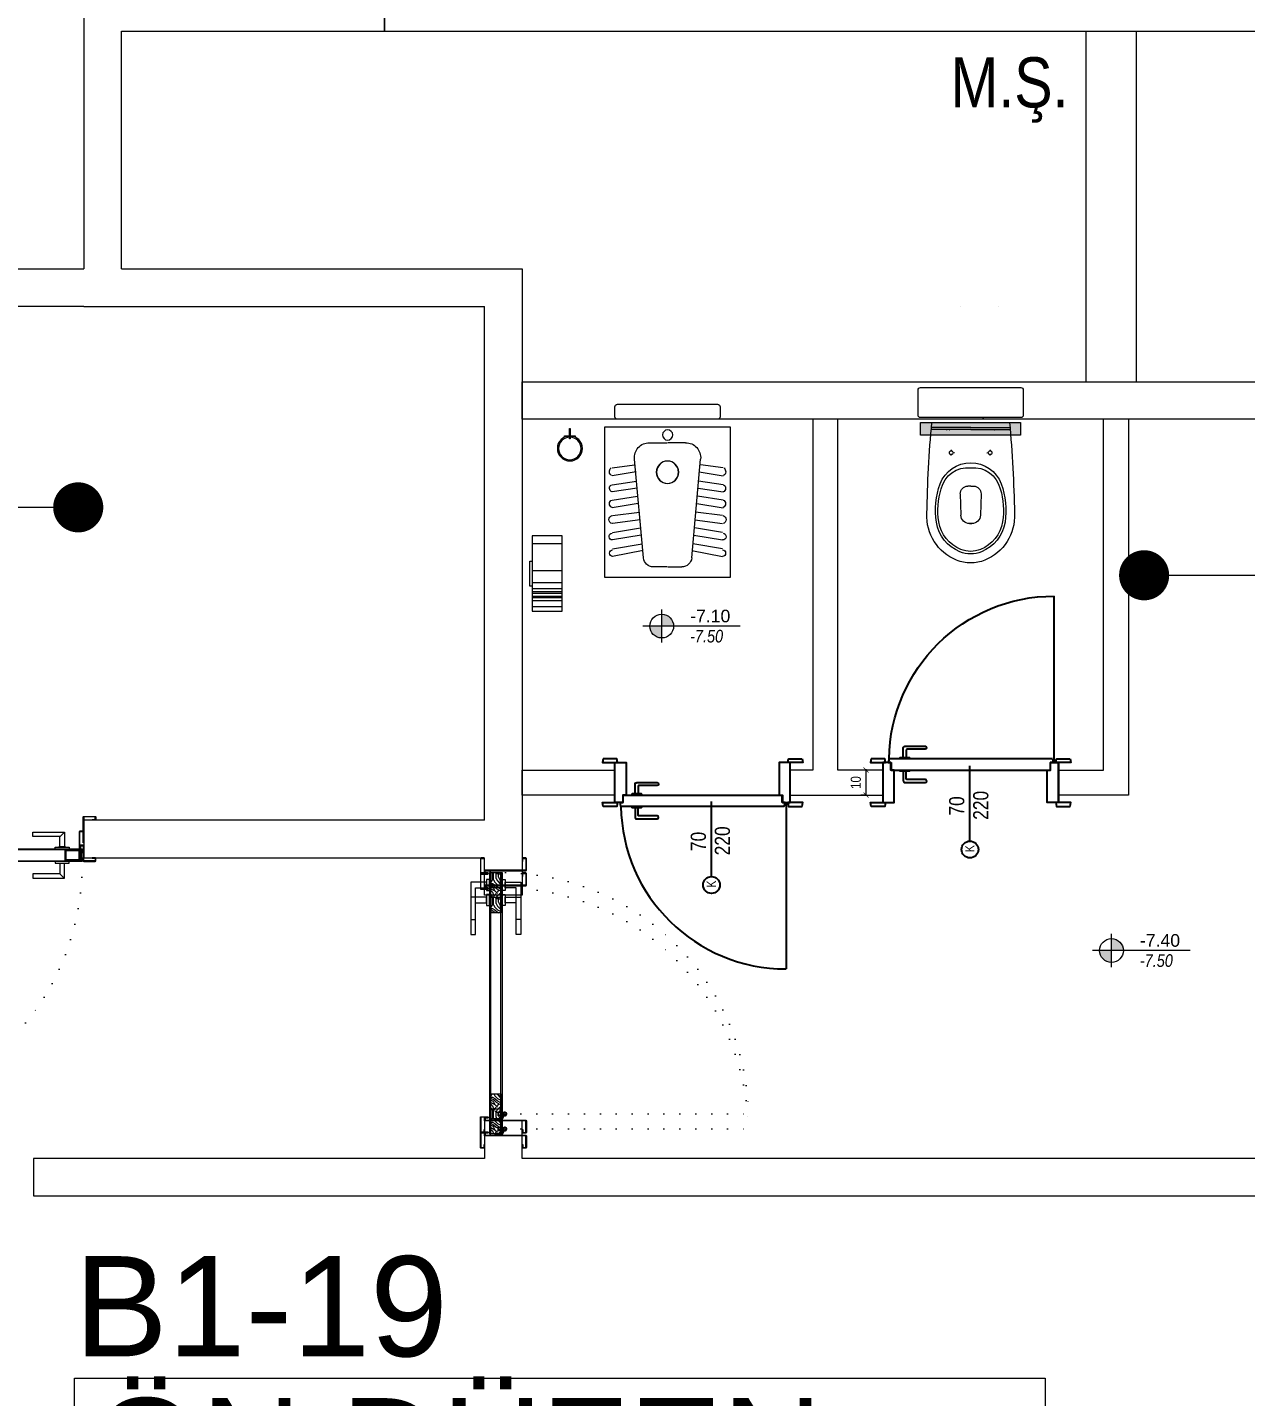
# Model space of a CAD drawing. Header units: metres. Extents: x -19121 to 152404, y -12107 to 29421.
# Drawn here: x 67417 to 67904, y 1585 to 2131 of the extents above; entities that cross this region are included whole.
import ezdxf
from ezdxf.enums import TextEntityAlignment as Align

# ---------------------------------------------------------------- set-up
doc = ezdxf.new("R2010")
doc.units = ezdxf.units.M
doc.header["$LTSCALE"] = 50
doc.header["$MEASUREMENT"] = 0
doc.linetypes.add('DOT2', pattern=[0.125, 0, -0.125])
doc.linetypes.add('HIDDEN', pattern=[0.375, 0.25, -0.125])
doc.layers.get('0').update_dxf_attribs({"color": 9, "lineweight": 5})
for name, color, linetype, lineweight in [('00', 9, 'Continuous', 5), ('01', 9, 'Continuous', 5), ('05', 9, 'Continuous', 5), ('05V', 9, 'Continuous', 5), ('06B', 9, 'Continuous', 5), ('06C @ 1', 9, 'Continuous', 5), ('06D', 9, 'Continuous', 5), ('09', 9, 'Continuous', 5), ('10', 9, 'Continuous', 5), ('12', 9, 'Continuous', 5), ('20', 9, 'DOT2', 5), ('21', 9, 'Continuous', 5), ('21_mahal200', 9, 'Continuous', 5), ('TEFRİŞ', 9, 'Continuous', 5)]:
    doc.layers.add(name, color=color, linetype=linetype, lineweight=lineweight)
doc.layers.add('Kapı', color=204, linetype='Continuous')
doc.layers.add('KARA SIVA', color=4, linetype='Continuous')
doc.styles.add('Arial', font='arial.ttf', dxfattribs={"height": 2.5})
doc.styles.add('MuuM_TEXT-ITALIC', font='ARIALNI.TTF')
doc.styles.add('MuuM_TEXT-STANDART', font='ARIALN.TTF')
doc.dimstyles.new('MuuM_DIM20', dxfattribs={"dimscale": 2, "dimtxt": 2, "dimasz": 1, "dimexe": 1, "dimexo": 1, "dimgap": 1, "dimtad": 1, "dimdec": 1, "dimrnd": 0.5, "dimdsep": 46, "dimtxsty": 'MuuM_TEXT-STANDART', "dimblk": 'ARCHTICK', "dimcen": 0, "dimdle": 0.15, "dimclrd": 256, "dimclre": 256, "dimclrt": 256, "dimadec": 0, "dimazin": 0, "dimtfac": 5, "dimtdec": 1, "dimtix": 1, "dimtmove": 2, "dimatfit": 3, "dimldrblk": 'DOT', "dimfxl": 3, "dimfxlon": 1, "dimtolj": 1, "dimlwd": -1, "dimlwe": -1, "dimarcsym": 0})
doc.dimstyles.new('MuuM_DIM200', dxfattribs={"dimscale": 20, "dimtxt": 2, "dimasz": 1, "dimexe": 1, "dimexo": 1, "dimgap": 1, "dimtad": 1, "dimdec": 1, "dimrnd": 0.5, "dimdsep": 46, "dimtxsty": 'MuuM_TEXT-STANDART', "dimblk": 'ARCHTICK', "dimcen": 0, "dimdle": 0.15, "dimclrd": 256, "dimclre": 256, "dimclrt": 256, "dimadec": 0, "dimazin": 0, "dimtfac": 5, "dimtdec": 1, "dimtix": 1, "dimtmove": 2, "dimatfit": 3, "dimldrblk": 'DOT', "dimfxl": 3, "dimfxlon": 1, "dimtolj": 1, "dimlwd": -1, "dimlwe": -1, "dimarcsym": 0})

# ---------------------------------------------------------------- blocks, each defined once
blk = doc.blocks.new('1.bod.mimari.elk')
at = {"layer": '01'}
blk.add_lwpolyline([(12040, -6150), (11560, -6150), (11560, -6190), (11990, -6190), (11990, -6460), (11560, -6460), (11560, -6500), (11600, -6500), (11600, -6500), (11990, -6500), (11990, -6610), (12040, -6610), (12040, -6150)], close=True, dxfattribs=at)
blk = doc.blocks.new('p-kapı kolu')
for points in [[(2.2, 0), (2.2, -1.25), (-2.2, -1.25), (-2.2, 0), (2.2, 0)], [(1.225, -1.25), (1.225, -7.5), (-13.775, -7.5), (-13.775, -5.625), (-1.025, -5.625), (-1.025, -5.625), (-1.025, -1.25), (1.225, -1.25)]]:
    blk.add_lwpolyline(points)
blk = doc.blocks.new('K-AH-01')
at = {"layer": '09'}
h = blk.add_hatch(dxfattribs=at)
h.set_pattern_fill('LOGEND', color=256, scale=10, style=0)
h.set_pattern_definition([(7e-15, (-3944.073, -2726.897), (10, 10), [3, -7]), (7e-15, (-3944.073, -2726.397), (10, 10), [3, -7]), (7e-15, (-3943.573, -2725.397), (10, 10), [2, -8]), (7e-15, (-3943.073, -2724.397), (10, 10), [1.5, -8.5]), (7e-15, (-3943.073, -2723.397), (10, 10), [1, -9]), (7e-15, (-3945.573, -2722.397), (10, 10), [0.5, -2.5, 0.5, -6.5]), (7e-15, (-3944.073, -2721.897), (10, 10), [0.5, -4, 1.5, -4]), (7e-15, (-3942.073, -2721.397), (10, 10), [0.5, -0.5, 0.5, -8.5]), (7e-15, (-3942.573, -2720.897), (10, 10), [0.5, -9.5]), (7e-15, (-3943.073, -2719.897), (10, 10), [1.5, -8.5]), (7e-15, (-3943.073, -2718.897), (10, 10), [2, -8]), (7e-15, (-3943.573, -2717.897), (10, 10), [2.5, -3, 0.5, -4]), (90, (-3947.573, -2723.897), (-10, 10), [0.5, -1, 2.5, -6]), (90, (-3947.073, -2722.897), (-10, 10), [0.5, -0.5, 1.5, -7.5]), (90, (-3946.573, -2718.897), (-10, 10), [1, -9]), (90, (-3946.073, -2722.897), (-10, 10), [2, -3, 0.5, -4.5]), (90, (-3945.573, -2717.397), (-10, 10), [0.5, -9.5]), (90, (-3945.073, -2722.397), (-10, 10), [1.5, -8.5]), (90, (-3944.073, -2721.897), (-10, 10), [1, -9]), (90, (-3943.073, -2721.897), (-10, 10), [0.5, -1.5, 1.5, -6.5]), (90, (-3942.573, -2721.397), (-10, 10), [0.5, -9.5]), (90, (-3942.073, -2723.397), (-10, 10), [1.4, -8.6]), (90, (-3941.573, -2725.397), (-10, 10), [1, -9]), (90, (-3940.573, -2721.397), (-10, 10), [0.5, -9.5]), (90, (-3939.573, -2721.897), (-10, 10), [1.5, -8.5]), (90, (-3938.573, -2721.897), (-10, 10), [1.5, -8.5]), (45, (-3940.073, -2725.8966), (1e-15, 10), [0.7071, -0.7071, 0.7071, -12.020836]), (45, (-3942.073, -2723.3966), (1e-15, 10), [1.4142, -12.727936]), (45, (-3946.073, -2718.3966), (1e-15, 10), [1.4142, -12.727936]), (45, (-3944.073, -2720.8966), (1e-15, 10), [1.4142, -12.727936]), (45, (-3943.573, -2722.8966), (1e-15, 10), [1.4142, -12.727936]), (45, (-3940.573, -2724.8966), (1e-15, 10), [1.4142, -12.727936]), (45, (-3941.573, -2724.3966), (1e-15, 10), [2.12132, -12.020816]), (45, (-3944.573, -2719.8966), (1e-15, 10), [0.7071, -13.435036]), (45, (-3945.073, -2718.8966), (1e-15, 10), [0.7071, -13.435036]), (45, (-3941.073, -2718.8966), (1e-15, 10), [0.7071, -13.435036]), (45, (-3945.073, -2723.8966), (1e-15, 10), [0.7071, -13.435036]), (45, (-3939.573, -2720.3966), (1e-15, 10), [0.7071, -13.435036]), (45, (-3943.073, -2721.3966), (1e-15, 10), [0.7071, -13.435036]), (45, (-3942.073, -2720.3966), (1e-15, 10), [0.7071, -13.435036]), (135, (-3942.573, -2722.3966), (-10, 1e-15), [0.7071, -0.7071, 2.12132, -10.606616]), (135, (-3941.073, -2722.3966), (-10, 1e-15), [0.7071, -13.435036]), (135, (-3941.073, -2725.8966), (-10, 1e-15), [0.7071, -13.435036]), (135, (-3943.073, -2723.3966), (-10, 1e-15), [0.7071, -13.435036]), (135, (-3941.573, -2721.3966), (-10, 1e-15), [0.7071, -13.435036]), (135, (-3944.073, -2723.8966), (-10, 1e-15), [0.7071, -13.435036]), (135, (-3940.073, -2723.8966), (-10, 1e-15), [0.7071, -13.435036]), (135, (-3947.073, -2726.8966), (-10, 1e-15), [0.7071, -13.435036]), (135, (-3946.573, -2726.3966), (-10, 1e-15), [1.4142, -12.727936]), (135, (-3946.073, -2725.8966), (-10, 1e-15), [1.4142, -12.727936]), (135, (-3945.073, -2725.8966), (-10, 1e-15), [1.4142, -12.727936]), (135, (-3944.573, -2724.8966), (-10, 1e-15), [1.4142, -12.727936]), (135, (-3940.573, -2720.8966), (-10, 1e-15), [1.4142, -12.727936]), (135, (-3938.573, -2725.8966), (-10, 1e-15), [1.4142, -12.727936]), (135, (-3938.073, -2717.8966), (-10, 1e-15), [1.4142, -12.727936]), (135, (-3938.073, -2718.8966), (-10, 1e-15), [1.4142, -12.727936]), (135, (-3939.073, -2719.3966), (-10, 1e-15), [1.4142, -12.727936]), (135, (-3946.073, -2719.3966), (-10, 1e-15), [2.12132, -12.020816]), (135, (-3939.573, -2720.3966), (-10, 1e-15), [2.12132, -12.020816]), (26.56505, (-3945.0727, -2717.3966), (10, 4e-09), [1.118, -21.24268]), (26.56505, (-3945.0727, -2722.3966), (10, 4e-09), [1.118, -21.24268]), (26.56505, (-3944.0727, -2719.3966), (10, 4e-09), [1.118, -21.24268]), (26.56505, (-3941.0727, -2726.3966), (10, 4e-09), [1.118, -21.24268]), (26.56505, (-3941.5727, -2725.3966), (10, 4e-09), [1.118, -21.24268]), (26.56505, (-3944.5727, -2723.3966), (10, 4e-09), [1.118, -21.24268]), (26.56505, (-3944.5727, -2718.3966), (10, 4e-09), [1.118, -21.24268]), (26.56505, (-3941.5727, -2721.3966), (10, 4e-09), [2.236, -20.12468]), (63.43495, (-3941.5727, -2719.8966), (5e-10, 10), [1.118, -21.24268]), (63.43495, (-3940.0727, -2722.8966), (5e-10, 10), [1.118, -21.24268]), (63.43495, (-3945.0727, -2720.8966), (5e-10, 10), [1.118, -21.24268]), (63.43495, (-3947.0727, -2720.3966), (5e-10, 10), [1.118, -21.24268]), (63.43495, (-3941.0727, -2722.3966), (5e-10, 10), [1.118, -21.24268]), (63.43495, (-3942.0727, -2722.3966), (5e-10, 10), [1.118, -21.24268]), (63.43495, (-3946.0727, -2720.8966), (5e-10, 10), [2.236, -20.12468]), (63.43495, (-3938.5727, -2724.3966), (5e-10, 10), [2.236, -20.12468]), (63.43495, (-3939.5727, -2723.8966), (5e-10, 10), [2.236, -20.12468]), (116.56505, (-3947.5727, -2725.3966), (-4e-09, 10), [1.118, -21.24268]), (116.56505, (-3947.5727, -2719.8966), (-4e-09, 10), [1.118, -21.24268]), (116.56505, (-3945.5727, -2726.8966), (-4e-09, 10), [1.118, -21.24268]), (116.56505, (-3946.5727, -2717.8966), (-4e-09, 10), [1.118, -21.24268]), (116.56505, (-3945.5727, -2723.8966), (-4e-09, 10), [1.118, -21.24268]), (116.56505, (-3943.5727, -2722.8966), (-4e-09, 10), [1.118, -21.24268]), (116.56505, (-3942.5727, -2720.8966), (-4e-09, 10), [1.118, -21.24268]), (116.56505, (-3947.0727, -2724.8966), (3.2e-06, 10.0000016), [1.118, -21.24268]), (116.56505, (-3944.5727, -2723.3966), (-4e-09, 10), [1.118, -21.24268]), (116.56505, (-3941.5727, -2724.3966), (-4e-09, 10), [1.118, -21.24268]), (116.56505, (-3940.5727, -2723.3966), (-4e-09, 10), [1.118, -21.24268]), (116.56505, (-3938.5727, -2720.3966), (-4e-09, 10), [1.118, -21.24268]), (116.56505, (-3946.0727, -2717.3966), (-4e-09, 10), [1.118, -21.24268]), (116.56505, (-3947.5727, -2717.8966), (-4e-09, 10), [2.236, -20.12468]), (116.56505, (-3946.0727, -2724.8966), (-4e-09, 10), [2.236, -20.12468]), (153.43495, (-3947.5727, -2726.3966), (-10, 5e-10), [1.118, -21.24268]), (153.43495, (-3939.0727, -2726.8966), (-10, 5e-10), [1.118, -21.24268]), (153.43495, (-3939.5727, -2721.8966), (-10, 5e-10), [1.118, -21.24268]), (153.43495, (-3943.5727, -2725.3966), (-10, 5e-10), [1.118, -21.24268]), (153.43495, (-3944.0727, -2726.3966), (-10, 5e-10), [1.118, -21.24268]), (153.43495, (-3943.0727, -2724.3966), (-10, 5e-10), [1.118, -21.24268]), (153.43495, (-3940.0727, -2718.3966), (-10, 5e-10), [1.118, -21.24268]), (153.43495, (-3939.0727, -2717.8966), (-10, 5e-10), [2.236, -20.12468])])
h.paths.add_polyline_path([(10.77, 6.46), (10.77, 2.46), (0.77, 2.46), (0.77, 6.46)])
h = blk.add_hatch(dxfattribs=at)
h.set_pattern_fill('LOGEND', color=256, scale=10, style=0)
h.set_pattern_definition([(7e-15, (-3938.781, -2726.897), (10, 10), [3, -7]), (7e-15, (-3938.781, -2726.397), (10, 10), [3, -7]), (7e-15, (-3938.281, -2725.397), (10, 10), [2, -8]), (7e-15, (-3937.781, -2724.397), (10, 10), [1.5, -8.5]), (7e-15, (-3937.781, -2723.397), (10, 10), [1, -9]), (7e-15, (-3940.281, -2722.397), (10, 10), [0.5, -2.5, 0.5, -6.5]), (7e-15, (-3938.781, -2721.897), (10, 10), [0.5, -4, 1.5, -4]), (7e-15, (-3936.781, -2721.397), (10, 10), [0.5, -0.5, 0.5, -8.5]), (7e-15, (-3937.281, -2720.897), (10, 10), [0.5, -9.5]), (7e-15, (-3937.781, -2719.897), (10, 10), [1.5, -8.5]), (7e-15, (-3937.781, -2718.897), (10, 10), [2, -8]), (7e-15, (-3938.281, -2717.897), (10, 10), [2.5, -3, 0.5, -4]), (90, (-3942.281, -2723.897), (-10, 10), [0.5, -1, 2.5, -6]), (90, (-3941.781, -2722.897), (-10, 10), [0.5, -0.5, 1.5, -7.5]), (90, (-3941.281, -2718.897), (-10, 10), [1, -9]), (90, (-3940.781, -2722.897), (-10, 10), [2, -3, 0.5, -4.5]), (90, (-3940.281, -2717.397), (-10, 10), [0.5, -9.5]), (90, (-3939.781, -2722.397), (-10, 10), [1.5, -8.5]), (90, (-3938.781, -2721.897), (-10, 10), [1, -9]), (90, (-3937.781, -2721.897), (-10, 10), [0.5, -1.5, 1.5, -6.5]), (90, (-3937.281, -2721.397), (-10, 10), [0.5, -9.5]), (90, (-3936.781, -2723.397), (-10, 10), [1.4, -8.6]), (90, (-3936.281, -2725.397), (-10, 10), [1, -9]), (90, (-3935.281, -2721.397), (-10, 10), [0.5, -9.5]), (90, (-3934.281, -2721.897), (-10, 10), [1.5, -8.5]), (90, (-3933.281, -2721.897), (-10, 10), [1.5, -8.5]), (45, (-3934.781, -2725.8966), (1e-15, 10), [0.7071, -0.7071, 0.7071, -12.020836]), (45, (-3936.781, -2723.3966), (1e-15, 10), [1.4142, -12.727936]), (45, (-3940.781, -2718.3966), (1e-15, 10), [1.4142, -12.727936]), (45, (-3938.781, -2720.8966), (1e-15, 10), [1.4142, -12.727936]), (45, (-3938.281, -2722.8966), (1e-15, 10), [1.4142, -12.727936]), (45, (-3935.281, -2724.8966), (1e-15, 10), [1.4142, -12.727936]), (45, (-3936.281, -2724.3966), (1e-15, 10), [2.12132, -12.020816]), (45, (-3939.281, -2719.8966), (1e-15, 10), [0.7071, -13.435036]), (45, (-3939.781, -2718.8966), (1e-15, 10), [0.7071, -13.435036]), (45, (-3935.781, -2718.8966), (1e-15, 10), [0.7071, -13.435036]), (45, (-3939.781, -2723.8966), (1e-15, 10), [0.7071, -13.435036]), (45, (-3934.281, -2720.3966), (1e-15, 10), [0.7071, -13.435036]), (45, (-3937.781, -2721.3966), (1e-15, 10), [0.7071, -13.435036]), (45, (-3936.781, -2720.3966), (1e-15, 10), [0.7071, -13.435036]), (135, (-3937.281, -2722.3966), (-10, 1e-15), [0.7071, -0.7071, 2.12132, -10.606616]), (135, (-3935.781, -2722.3966), (-10, 1e-15), [0.7071, -13.435036]), (135, (-3935.781, -2725.8966), (-10, 1e-15), [0.7071, -13.435036]), (135, (-3937.781, -2723.3966), (-10, 1e-15), [0.7071, -13.435036]), (135, (-3936.281, -2721.3966), (-10, 1e-15), [0.7071, -13.435036]), (135, (-3938.781, -2723.8966), (-10, 1e-15), [0.7071, -13.435036]), (135, (-3934.781, -2723.8966), (-10, 1e-15), [0.7071, -13.435036]), (135, (-3941.781, -2726.8966), (-10, 1e-15), [0.7071, -13.435036]), (135, (-3941.281, -2726.3966), (-10, 1e-15), [1.4142, -12.727936]), (135, (-3940.781, -2725.8966), (-10, 1e-15), [1.4142, -12.727936]), (135, (-3939.781, -2725.8966), (-10, 1e-15), [1.4142, -12.727936]), (135, (-3939.281, -2724.8966), (-10, 1e-15), [1.4142, -12.727936]), (135, (-3935.281, -2720.8966), (-10, 1e-15), [1.4142, -12.727936]), (135, (-3933.281, -2725.8966), (-10, 1e-15), [1.4142, -12.727936]), (135, (-3932.781, -2717.8966), (-10, 1e-15), [1.4142, -12.727936]), (135, (-3932.781, -2718.8966), (-10, 1e-15), [1.4142, -12.727936]), (135, (-3933.781, -2719.3966), (-10, 1e-15), [1.4142, -12.727936]), (135, (-3940.781, -2719.3966), (-10, 1e-15), [2.12132, -12.020816]), (135, (-3934.281, -2720.3966), (-10, 1e-15), [2.12132, -12.020816]), (26.56505, (-3939.7813, -2717.3966), (10, 4e-09), [1.118, -21.24268]), (26.56505, (-3939.7813, -2722.3966), (10, 4e-09), [1.118, -21.24268]), (26.56505, (-3938.7813, -2719.3966), (10, 4e-09), [1.118, -21.24268]), (26.56505, (-3935.7813, -2726.3966), (10, 4e-09), [1.118, -21.24268]), (26.56505, (-3936.2813, -2725.3966), (10, 4e-09), [1.118, -21.24268]), (26.56505, (-3939.2813, -2723.3966), (10, 4e-09), [1.118, -21.24268]), (26.56505, (-3939.2813, -2718.3966), (10, 4e-09), [1.118, -21.24268]), (26.56505, (-3936.2813, -2721.3966), (10, 4e-09), [2.236, -20.12468]), (63.43495, (-3936.2813, -2719.8966), (5e-10, 10), [1.118, -21.24268]), (63.43495, (-3934.7813, -2722.8966), (5e-10, 10), [1.118, -21.24268]), (63.43495, (-3939.7813, -2720.8966), (5e-10, 10), [1.118, -21.24268]), (63.43495, (-3941.7813, -2720.3966), (5e-10, 10), [1.118, -21.24268]), (63.43495, (-3935.7813, -2722.3966), (5e-10, 10), [1.118, -21.24268]), (63.43495, (-3936.7813, -2722.3966), (5e-10, 10), [1.118, -21.24268]), (63.43495, (-3940.7813, -2720.8966), (5e-10, 10), [2.236, -20.12468]), (63.43495, (-3933.2813, -2724.3966), (5e-10, 10), [2.236, -20.12468]), (63.43495, (-3934.2813, -2723.8966), (5e-10, 10), [2.236, -20.12468]), (116.56505, (-3942.2813, -2725.3966), (-4e-09, 10), [1.118, -21.24268]), (116.56505, (-3942.2813, -2719.8966), (-4e-09, 10), [1.118, -21.24268]), (116.56505, (-3940.2813, -2726.8966), (-4e-09, 10), [1.118, -21.24268]), (116.56505, (-3941.2813, -2717.8966), (-4e-09, 10), [1.118, -21.24268]), (116.56505, (-3940.2813, -2723.8966), (-4e-09, 10), [1.118, -21.24268]), (116.56505, (-3938.2813, -2722.8966), (-4e-09, 10), [1.118, -21.24268]), (116.56505, (-3937.2813, -2720.8966), (-4e-09, 10), [1.118, -21.24268]), (116.56505, (-3941.7813, -2724.8966), (3.2e-06, 10.0000016), [1.118, -21.24268]), (116.56505, (-3939.2813, -2723.3966), (-4e-09, 10), [1.118, -21.24268]), (116.56505, (-3936.2813, -2724.3966), (-4e-09, 10), [1.118, -21.24268]), (116.56505, (-3935.2813, -2723.3966), (-4e-09, 10), [1.118, -21.24268]), (116.56505, (-3933.2813, -2720.3966), (-4e-09, 10), [1.118, -21.24268]), (116.56505, (-3940.7813, -2717.3966), (-4e-09, 10), [1.118, -21.24268]), (116.56505, (-3942.2813, -2717.8966), (-4e-09, 10), [2.236, -20.12468]), (116.56505, (-3940.7813, -2724.8966), (-4e-09, 10), [2.236, -20.12468]), (153.43495, (-3942.2813, -2726.3966), (-10, 5e-10), [1.118, -21.24268]), (153.43495, (-3933.7813, -2726.8966), (-10, 5e-10), [1.118, -21.24268]), (153.43495, (-3934.2813, -2721.8966), (-10, 5e-10), [1.118, -21.24268]), (153.43495, (-3938.2813, -2725.3966), (-10, 5e-10), [1.118, -21.24268]), (153.43495, (-3938.7813, -2726.3966), (-10, 5e-10), [1.118, -21.24268]), (153.43495, (-3937.7813, -2724.3966), (-10, 5e-10), [1.118, -21.24268]), (153.43495, (-3934.7813, -2718.3966), (-10, 5e-10), [1.118, -21.24268]), (153.43495, (-3933.7813, -2717.8966), (-10, 5e-10), [2.236, -20.12468])])
h.paths.add_polyline_path([(89.06, 2.47), (89.06, 6.46), (99.06, 6.47), (99.06, 2.47)])
at = {"layer": '10'}
for points in [[(-0.44, -1.7), (1.3, -1.7, 0.414214), (1.6, -1.4), (1.6, 1.1, 0.414214), (1.3, 1.4, 0.414214), (1, 1.1), (1, 0.2), (0.2, 0.2), (0.2, 16.4, 0.414214), (-0.1, 16.7), (-4.6, 16.7, 0.414214), (-4.9, 16.4), (-4.9, 15.3, 0.414214), (-4.6, 15), (-3.5, 15), (-3.5, 15.2), (-4.6, 15.2, -0.414214), (-4.7, 15.3), (-4.7, 16.4, -0.414214), (-4.6, 16.5), (-0.2, 16.5), (-0.1, 16.5, -0.414214), (0, 16.4), (0, 0), (1.2, 0), (1.2, 1.1, -0.414214), (1.3, 1.2, -0.414214), (1.4, 1.1), (1.4, -1.4, -0.414214), (1.3, -1.5), (-0.44, -1.5), (-4.6, -1.5, -0.414214), (-4.7, -1.4), (-4.7, -0.3, -0.414214), (-4.6, -0.2), (-3.5, -0.2), (-3.5, 0), (-4.6, 0, 0.414214), (-4.9, -0.3), (-4.9, -1.4, 0.414214), (-4.6, -1.7)], [(100.44, -1.7), (98.7, -1.7, -0.414214), (98.4, -1.4), (98.4, 1.1, -0.414214), (98.7, 1.4, -0.414214), (99, 1.1), (99, 0.2), (99.8, 0.2), (99.8, 16.4, -0.414214), (100.1, 16.7), (104.6, 16.7, -0.414214), (104.9, 16.4), (104.9, 15.3, -0.414214), (104.6, 15), (103.5, 15), (103.5, 15.2), (104.6, 15.2, 0.414214), (104.7, 15.3), (104.7, 16.4, 0.414214), (104.6, 16.5), (100.2, 16.5), (100.1, 16.5, 0.414214), (100, 16.4), (100, 0), (98.8, 0), (98.8, 1.1, 0.414214), (98.7, 1.2, 0.414214), (98.6, 1.1), (98.6, -1.4, 0.414214), (98.7, -1.5), (100.44, -1.5), (104.6, -1.5, 0.414214), (104.7, -1.4), (104.7, -0.3, 0.414214), (104.6, -0.2), (103.5, -0.2), (103.5, 0), (104.6, 0, -0.414214), (104.9, -0.3), (104.9, -1.4, -0.414214), (104.6, -1.7)], [(2.15, 7.6), (0.77, 6.96), (0.77, 4.09), (0.57, 4.09), (0.57, 7.09), (2.04, 7.77, -14.796002)]]:
    blk.add_lwpolyline(points, format="xyb", close=True, dxfattribs=at)
blk.add_circle((2.72, 8.09), 0.55, dxfattribs=at)
at = {"layer": '12'}
for points in [[(0.77, 6.46), (99.06, 6.47), (99.06, 6.97), (0.77, 6.96)], [(0.77, 2.46), (10.77, 2.46), (10.77, 6.46), (0.77, 6.46)], [(89.06, 2.46), (99.06, 2.46), (99.06, 6.47), (89.06, 6.47)], [(0.77, 2.46), (99.06, 2.46), (99.06, 1.96), (0.77, 1.96)]]:
    blk.add_lwpolyline(points, close=True, dxfattribs=at)
at = {"layer": '20'}
blk.add_lwpolyline([(2.72, 8.09), (2.72, 105.23)], dxfattribs=at)
at = {"layer": '20', "linetype": 'HIDDEN'}
for points in [[(1.97, 6.89), (1.97, 5.39), (3.47, 5.39), (3.47, 6.89)], [(2.17, 7.58), (2.17, 5.59), (3.27, 5.59), (3.27, 7.58)]]:
    blk.add_lwpolyline(points, dxfattribs=at)
at = {"layer": '20'}
blk.add_arc((0.77, 6.96), 98.29, 357.0842, 88.8632, dxfattribs=at)
at = {"layer": '06C @ 1', "xscale": -1, "rotation": 180}
blk.add_blockref('p-kapı kolu', (94.06, 6.97), dxfattribs=at)
at = {"layer": '06C @ 1'}
blk.add_blockref('p-kapı kolu', (94.06, 1.96), dxfattribs=at)
blk = doc.blocks.new('gr-p-barel kilitli kapı kolu')
at = {"flags": 128}
for points in [[(-0.9, 0.8), (-0.9, 4.9), (-11.7, 4.9), (-11.7, 6.7), (0.9, 6.7), (0.9, 0.8)], [(-0.8, 5), (0.8, 6.6)]]:
    blk.add_lwpolyline(points, dxfattribs=at)
blk.add_lwpolyline([(-2.75, 0), (-2.75, 0.7), (2.75, 0.7), (2.75, 0)])
blk.add_lwpolyline([(-1.3, 0.7), (1.3, 0.7), (1.3, 0.8), (-1.3, 0.8)], close=True)
blk = doc.blocks.new('prf-scr2')
at = {"linetype": 'DOT2', "ltscale": 10}
blk.add_line((0, 0.19), (0, -1.06), dxfattribs=at)
for p, q in [((0.09, -0.24), (-0.09, -0.2)), ((-0.09, -0.24), (0.09, -0.28)), ((0.09, -0.32), (-0.09, -0.28)), ((-0.09, -0.32), (0.09, -0.36)), ((0.09, -0.4), (-0.09, -0.36)), ((-0.09, -0.4), (0.09, -0.44)), ((0.09, -0.48), (-0.09, -0.44)), ((-0.09, -0.48), (0.09, -0.52)), ((0.09, -0.56), (-0.09, -0.52)), ((-0.09, -0.56), (0.09, -0.6)), ((0.09, -0.64), (-0.09, -0.6)), ((-0.09, -0.64), (0.09, -0.68)), ((0.09, -0.72), (-0.09, -0.68)), ((-0.09, -0.72), (0.09, -0.76)), ((0.06, -0.84), (-0.08, -0.76)), ((-0.07, -0.8), (0.06, -0.84)), ((0.09, -0.17), (0, -0.15)), ((0, -0.18), (0.09, -0.2))]:
    blk.add_line(p, q)
blk.add_lwpolyline([(0.23, 0), (-0.23, 0), (-0.23, -0.01), (-0.12, -0.14), (0.12, -0.14), (0.23, -0.01), (0.23, 0)], close=True)
for points in [[(0.23, -0.01), (-0.23, -0.01)], [(-0.09, -0.14), (-0.09, -0.2), (-0.12, -0.22), (-0.12, -0.23), (-0.09, -0.24), (-0.09, -0.28), (-0.12, -0.3), (-0.12, -0.31), (-0.09, -0.32), (-0.09, -0.36), (-0.12, -0.38), (-0.12, -0.39), (-0.09, -0.4), (-0.09, -0.44), (-0.12, -0.46), (-0.12, -0.46), (-0.09, -0.48), (-0.09, -0.52), (-0.12, -0.54), (-0.12, -0.54), (-0.09, -0.56), (-0.09, -0.6), (-0.12, -0.62), (-0.12, -0.62), (-0.09, -0.64), (-0.09, -0.68), (-0.12, -0.69), (-0.12, -0.7), (-0.09, -0.72), (-0.09, -0.73), (-0.08, -0.76), (-0.1, -0.77), (-0.1, -0.78), (-0.07, -0.8), (-0.01, -0.94), (0, -0.95), (0.01, -0.94), (0.08, -0.76), (0.09, -0.76), (0.12, -0.74), (0.12, -0.73), (0.09, -0.72), (0.09, -0.68), (0.12, -0.66), (0.12, -0.66), (0.09, -0.64), (0.09, -0.6), (0.12, -0.58), (0.12, -0.58), (0.09, -0.56), (0.09, -0.52), (0.12, -0.5), (0.12, -0.5), (0.09, -0.48), (0.09, -0.44), (0.12, -0.43), (0.12, -0.42), (0.09, -0.4), (0.09, -0.36), (0.12, -0.35), (0.12, -0.34), (0.09, -0.32), (0.09, -0.28), (0.12, -0.27), (0.12, -0.26), (0.09, -0.24), (0.09, -0.2), (0.12, -0.19), (0.12, -0.18), (0.09, -0.17), (0.09, -0.14)]]:
    blk.add_lwpolyline(points)
blk = doc.blocks.new('K-SAC-01')
at = {"layer": '10'}
for points in [[(-4.6, 16.2, -0.414214), (-4.5, 16.3), (-0.1, 16.3, -0.414214), (0, 16.2), (0, 5.9), (0.2, 5.9), (0.2, 16.2, 0.414214), (-0.1, 16.5), (-4.5, 16.5, 0.414214), (-4.8, 16.2), (-4.8, 15.3, 0.414214), (-4.5, 15), (-3.4, 15), (-3.4, 15.2), (-4.5, 15.2, -0.414214), (-4.6, 15.3)], [(104.6, 16.2, 0.414214), (104.5, 16.3), (100.1, 16.3, 0.414214), (100, 16.2), (100, 5.9), (99.8, 5.9), (99.8, 16.2, -0.414214), (100.1, 16.5), (104.5, 16.5, -0.414214), (104.8, 16.2), (104.8, 15.3, -0.414214), (104.5, 15), (103.4, 15), (103.4, 15.2), (104.5, 15.2, 0.414214), (104.6, 15.3)], [(0.2, 10.3, -0.414214), (0.5, 10.6), (1.5, 10.6, -0.414214), (1.8, 10.3), (1.8, 3.9, -0.414214), (1.5, 3.6, -0.414214), (1.2, 3.9), (1.2, 4.8), (0.2, 4.8), (0.2, -1.2, -0.414214), (-0.1, -1.5), (-4.5, -1.5, -0.414214), (-4.8, -1.2), (-4.8, -0.3, -0.414214), (-4.5, 0), (-3.4, 0), (-3.4, -0.2), (-4.5, -0.2, 0.414214), (-4.6, -0.3), (-4.6, -1.2, 0.414214), (-4.5, -1.3), (-0.1, -1.3, 0.414214), (0, -1.2), (0, 5), (1.4, 5), (1.4, 3.9, 0.414214), (1.5, 3.8, 0.414214), (1.6, 3.9), (1.6, 10.3, 0.414214), (1.5, 10.4), (0.5, 10.4, 0.414214), (0.4, 10.3), (0.4, 9.4), (0.2, 9.4)], [(99.8, 10.3, 0.414214), (99.5, 10.6), (98.5, 10.6, 0.414214), (98.2, 10.3), (98.2, 3.9, 0.414214), (98.5, 3.6, 0.414214), (98.8, 3.9), (98.8, 4.8), (99.8, 4.8), (99.8, -1.2, 0.414214), (100.1, -1.5), (104.5, -1.5, 0.414214), (104.8, -1.2), (104.8, -0.3, 0.414214), (104.5, 0), (103.4, 0), (103.4, -0.2), (104.5, -0.2, -0.414214), (104.6, -0.3), (104.6, -1.2, -0.414214), (104.5, -1.3), (100.1, -1.3, -0.414214), (100, -1.2), (100, 5), (98.6, 5), (98.6, 3.9, -0.414214), (98.5, 3.8, -0.414214), (98.4, 3.9), (98.4, 10.3, -0.414214), (98.5, 10.4), (99.5, 10.4, -0.414214), (99.6, 10.3), (99.6, 9.4), (99.8, 9.4)], [(-0.38, -2.01), (1, -1.37), (1, 1.5), (1.2, 1.5), (1.2, -1.5), (-0.27, -2.18, -14.796002)]]:
    blk.add_lwpolyline(points, format="xyb", close=True, dxfattribs=at)
for points in [[(98.8, 0.15), (98.8, 2.15), (99.1, 2.15), (99.1, 3.19), (1.5, 3.19), (1.5, 2.15), (1.8, 2.15), (1.8, 0.15), (1.5, 0.15), (1.5, 1.85), (1.2, 1.85), (1.2, 3.49), (99.4, 3.49), (99.4, 1.85), (99.1, 1.85), (99.1, 0.15)], [(98.8, 2.15), (98.8, 0.15), (99.4, 0.15), (99.4, -1.5), (1.2, -1.5), (1.2, 0.15), (1.8, 0.15), (1.8, 2.15), (2.1, 2.15), (2.1, -0.15), (1.5, -0.15), (1.5, -1.2), (99.1, -1.2), (99.1, -0.15), (98.5, -0.15), (98.5, 2.15), (98.8, 2.15)]]:
    blk.add_lwpolyline(points, dxfattribs=at)
for points in [[(2.1, 3), (8.1, 3), (8.1, -1), (2.1, -1)], [(2.4, 2.7), (7.8, 2.7), (7.8, -0.7), (2.4, -0.7)], [(98.5, 3), (92.5, 3), (92.5, -1), (98.5, -1)], [(98.2, 2.7), (92.8, 2.7), (92.8, -0.7), (98.2, -0.7)]]:
    blk.add_lwpolyline(points, close=True, dxfattribs=at)
blk.add_circle((-0.95, -2.5), 0.55, dxfattribs=at)
at = {"layer": '20', "linetype": 'HIDDEN'}
for points in [[(-0.2, -1.3), (-0.2, 0), (-1.7, 0), (-1.7, -1.3)], [(-0.4, -1.99), (-0.4, -0.2), (-1.5, -0.2), (-1.5, -1.99)]]:
    blk.add_lwpolyline(points, dxfattribs=at)
at = {"layer": '20'}
blk.add_lwpolyline([(-0.95, -2.5), (-0.95, -102.85)], dxfattribs=at)
blk.add_arc((-0.95, -2.5), 100.35, 270, 1.5131, dxfattribs=at)
at = {"layer": '06B'}
blk.add_blockref('gr-p-barel kilitli kapı kolu', (91.4, 3.51), dxfattribs=at)
at = {"layer": '06B', "xscale": -1, "rotation": 180}
blk.add_blockref('gr-p-barel kilitli kapı kolu', (91.4, -1.51), dxfattribs=at)
at = {"layer": '10', "xscale": -1, "rotation": 90}
blk.add_blockref('prf-scr2', (1.5, 1), dxfattribs=at)
at = {"layer": '10', "rotation": 270}
blk.add_blockref('prf-scr2', (99.1, 1.22), dxfattribs=at)
blk = doc.blocks.new('_ArchTick')
at = {"color": 0, "linetype": 'ByBlock', "const_width": 0.15}
blk.add_lwpolyline([(-0.5, -0.5), (0.5, 0.5)], dxfattribs=at)
blk = doc.blocks.new('_Dot')
at = {"color": 0, "linetype": 'ByBlock', "lineweight": -2}
blk.add_line((-0.5, 0), (-1, 0), dxfattribs=at)
at = {"color": 0, "linetype": 'ByBlock', "const_width": 0.5}
blk.add_lwpolyline([(-0.25, 0, 1), (0.25, 0, 1)], format="xyb", close=True, dxfattribs=at)
blk = doc.blocks.new('0_roomno2')
blk.add_lwpolyline([(19.375, -10.5), (0, -10.5), (0, 0), (19.375, 0)], close=True)
for points in [[(0, -3), (19.375, -3)], [(8.125, -3), (8.125, -10.5)], [(11.875, -3), (11.875, -10.5)], [(15.625, -3), (15.625, -10.5)], [(0, -6.75), (8.125, -6.75)]]:
    blk.add_lwpolyline(points)
at = {"style": 'MuuM_TEXT-STANDART', "width": 0.6}
blk.add_text('H:', height=1.5, dxfattribs=at).set_placement((0.35, -8.608), align=Align.MIDDLE_LEFT)
at = {"style": 'Arial'}
blk.add_attdef('ODANO', (0, 1.17), '', height=2, dxfattribs=at)
blk.add_attdef('MEKANADI', text='', height=2, dxfattribs=at).set_placement((0.35, -3), align=Align.BOTTOM_LEFT)
at = {"style": 'MuuM_TEXT-STANDART', "width": 0.6}
for tag, p in [('YER01', (10, -4.5)), ('TAVAN01', (13.75, -4.5)), ('DUVAR01', (17.5, -4.5)), ('YER02', (10, -6.75)), ('TAVAN02', (13.75, -6.75)), ('DUVAR02', (17.5, -6.75)), ('YER03', (10, -9)), ('TAVAN03', (13.75, -9)), ('DUVAR03', (17.5, -9))]:
    blk.add_attdef(tag, text='', height=1.5, dxfattribs=at).set_placement(p, align=Align.MIDDLE_CENTER)
for tag, p in [('M2', (0.35, -4.875)), ('TEMIZTAVANYUKSEKLIGI', (1.8, -8.608))]:
    blk.add_attdef(tag, text='', height=1.5, dxfattribs=at).set_placement(p, align=Align.MIDDLE_LEFT)
blk = doc.blocks.new('wc')
for p, q in [((16.42, -2.85), (15.22, -11.81)), ((17.96, -12.42), (19.5, -2.85)), ((23.09, -2.85), (21.72, -12.62)), ((24.46, -12.83), (26, -2.85)), ((26, -2.85), (26, -2.85)), ((29.25, -2.85), (27.71, -13.03)), ((30.61, -13.23), (32.32, -2.85)), ((35.4, -3.05), (34.03, -13.85)), ((37.11, -14.05), (38.65, -3.05)), ((42.24, -3.05), (40.36, -14.25)), ((43.27, -14.46), (45.15, -3.05)), ((48.74, -3.05), (46.69, -14.86)), ((49.43, -15.27), (51.82, -3.05)), ((52.29, -15.35), (12.87, -11.79)), ((6.33, -17.76), (6.33, -24.84)), ((55.93, -24.84), (55.93, -19.33)), ((6.33, -32.22), (6.33, -25.15)), ((55.93, -25.15), (55.93, -30.65)), ((52.29, -34.64), (12.87, -38.2)), ((16.42, -47.14), (15.22, -38.18)), ((17.96, -37.57), (19.5, -47.14)), ((23.09, -47.14), (21.72, -37.36)), ((24.46, -37.16), (26, -47.14)), ((29.25, -47.14), (27.71, -36.96)), ((30.61, -36.75), (32.32, -47.14)), ((35.4, -46.93), (34.03, -36.14)), ((37.11, -35.94), (38.65, -46.93)), ((42.24, -46.93), (40.36, -35.73)), ((43.27, -35.53), (45.15, -46.93)), ((48.74, -46.93), (46.69, -35.12)), ((49.43, -34.72), (51.82, -46.93)), ((26, -47.14), (26, -47.14))]:
    blk.add_line(p, q)
blk.add_lwpolyline([(0, -49.99), (60.2, -49.99), (60.2, 0), (0, 0)], close=True)
for centre, radius in [((18.13, -24.94), 4.45), ((18.13, -25.04), 4.45), ((3.25, -25.04), 2.05)]:
    blk.add_circle(centre, radius)
for centre, radius, start, end in [((17.88, -3.74), 1.95, 34.0001, 138.4317), ((24.5, -3.4), 1.6, 20.1524, 151.8357), ((30.7, -3.35), 1.54, 18.8589, 161.1411), ((37.03, -3.29), 1.68, 15.2394, 164.7606), ((43.78, -3.02), 1.37, 358.6082, 172.8809), ((50.45, -3.21), 1.38, 6.4767, 173.5233), ((12.33, -17.76), 6, 84.8393, 180), ((51.93, -19.33), 4, 0, 84.8393), ((12.33, -32.22), 6, 180, 275.1607), ((51.93, -30.65), 4, 275.1607, 0), ((17.88, -46.25), 1.95, 221.5683, 325.9999), ((24.5, -46.59), 1.6, 208.1643, 339.8476), ((30.7, -46.64), 1.54, 198.8589, 341.1411), ((37.03, -46.69), 1.68, 195.2394, 344.7606), ((43.78, -46.97), 1.37, 187.1191, 1.3918), ((50.45, -46.78), 1.38, 186.4767, 353.5233)]:
    blk.add_arc(centre, radius, start, end)
blk = doc.blocks.new('p-t.kağıtlığı')
at = {"layer": 'TEFRİŞ'}
h = blk.add_hatch(dxfattribs=at)
h.set_pattern_fill('CYL', color=256, scale=30, angle=-90, style=0)
h.set_pattern_definition([(270, (-14.4, 13), (30, 7e-15), []), (270, (-13.8, 13), (30, 7e-15), []), (270, (-12.6, 13), (30, 7e-15), []), (270, (-10.2, 13), (30, 7e-15), []), (270, (-5.4, 13), (30, 7e-15), []), (270, (5.4, 13), (30, 7e-15), []), (270, (10.2, 13), (30, 7e-15), []), (270, (12.6, 13), (30, 7e-15), []), (270, (13.8, 13), (30, 7e-15), []), (270, (14.4, 13), (30, 7e-15), [])])
h.paths.add_polyline_path([(-15, 1), (15, 1), (15, 13), (-15, 13)])
for points in [[(-15, 1), (15, 1), (15, 13), (-15, 13)], [(5, 1), (5, 0), (-5, 0), (-5, 1)]]:
    blk.add_lwpolyline(points, close=True, dxfattribs=at)
blk = doc.blocks.new('RREERGERGBBBB')
at = {"layer": 'TEFRİŞ'}
blk.add_hatch(color=256, dxfattribs=at).paths.add_polyline_path([(-24564.21, -5806.63), (-24567.21, -5806.63), (-24567.21, -5804.63), (-24567.41, -5804.63), (-24567.41, -5806.63), (-24568.41, -5806.63), (-24568.41, -5806.83), (-24567.41, -5806.83), (-24567.41, -5808.83), (-24567.21, -5808.83), (-24567.21, -5806.83), (-24564.21, -5806.83)])
for points in [[(-24564.21, -5806.63), (-24567.21, -5806.63), (-24567.21, -5804.63), (-24567.41, -5804.63), (-24567.41, -5806.63), (-24568.41, -5806.63), (-24568.41, -5806.83), (-24567.41, -5806.83), (-24567.41, -5808.83), (-24567.21, -5808.83), (-24567.21, -5806.83), (-24564.21, -5806.83), (-24564.21, -5806.63)], [(-24567.21, -5806.71), (-24564.21, -5806.71)]]:
    blk.add_lwpolyline(points, dxfattribs=at)
for radius in [5, 4.5]:
    blk.add_circle((-24572.21, -5806.71), radius, dxfattribs=at)
blk = doc.blocks.new('TTTTTTTTTTTTTTTTTTTTTTTTTTTTTTTTTTTTTTTTTTT')
at = {"layer": 'TEFRİŞ'}
blk.add_lwpolyline([(45312.13, 986.76), (45352.13, 986.76, 0.414214), (45353.13, 987.76), (45353.13, 991.76, 0.414214), (45352.13, 992.76), (45312.13, 992.76, 0.414214), (45311.13, 991.76), (45311.13, 987.76, 0.414214)], format="xyb", close=True, dxfattribs=at)
blk = doc.blocks.new('p-klozet üstü kağıt dispenser')
blk.add_hatch(color=255).paths.add_polyline_path([(0, 5.56), (0, 45.41), (-5, 45.41), (-5, 5.56)])
blk.add_lwpolyline([(0, 5.56), (0, 45.41), (-5, 45.41), (-5, 5.56)], close=True)
blk = doc.blocks.new('san-klo-06-p')
for p, q in [((0, -2), (-15.5, -2)), ((0, -2.8), (-15.5, -2.8)), ((0, -2), (15.5, -2)), ((0, -2.8), (15.5, -2.8)), ((0, -25.35), (-1.16, -25.35)), ((0, -25.35), (1.16, -25.35)), ((-4.16, -28.43), (-3.91, -36.92)), ((4.16, -28.43), (3.91, -36.92)), ((0, -40.31), (-0.41, -40.31)), ((-0.41, -40.31), (0, -40.31)), ((0.41, -40.31), (0, -40.31)), ((0, -40.31), (0.41, -40.31))]:
    blk.add_line(p, q)
at = {"linetype": 'DOT2'}
for p, q in [((-7.75, -10.91), (-7.75, -12)), ((7.75, -10.91), (7.75, -12)), ((-6.49, -12), (-8.95, -12)), ((-7.75, -13.09), (-7.75, -12)), ((6.49, -12), (8.95, -12)), ((7.75, -13.09), (7.75, -12))]:
    blk.add_line(p, q, dxfattribs=at)
for points in [[(-20, 2.02), (20, 2.02, 0.414214), (21, 3.02), (21, 13.02, 0.414214), (20, 14.02), (-20, 14.02, 0.414214), (-21, 13.02), (-21, 3.02, 0.414214)], [(-15.5, 0, 0.018163), (-17.47, -36.26, 0.320529), (-5.63, -54.91, 0.096396), (0, -56, 0.096396), (5.62, -54.91, 0.320529), (17.47, -36.26, 0.018163), (15.5, 0)]]:
    blk.add_lwpolyline(points, format="xyb", close=True)
for points in [[(-9.5, 2.02), (-9.5, -2.98), (-8.5, -2.98), (-8.5, 2.02)], [(8.5, 2.02), (8.5, -2.98), (9.5, -2.98), (9.5, 2.02)]]:
    blk.add_lwpolyline(points, dxfattribs=at)
blk.add_lwpolyline([(-5, 0), (-5, 2), (5, 2), (5, 0)], close=True, dxfattribs=at)
for centre, radius, start, end in [((0, -29), 13, 90, 159.4201), ((-7.75, -12), 0.75, 0, 180), ((-7.75, -12), 0.75, 180, 0), ((0, -29), 13, 20.5799, 90), ((7.75, -12), 0.75, 0, 180), ((7.75, -12), 0.75, 180, 0), ((-1.09, -28.95), 11, 84.3176, 166.8067), ((1.09, -28.95), 11, 13.1933, 95.6824), ((15.92, -34.98), 30, 159.4201, 189.1281), ((15.92, -34.98), 29, 162.8727, 189.1281), ((-1.16, -28.35), 3, 90, 181.707), ((1.16, -28.35), 3, 358.293, 90), ((-15.92, -34.98), 29, 350.8719, 17.1273), ((-15.92, -34.98), 30, 350.8719, 20.5799), ((-0.41, -36.81), 3.5, 181.707, 270), ((0.41, -36.81), 3.5, 270, 358.293), ((1.5, -37.29), 15.4, 189.1281, 247.9757), ((1.5, -37.29), 14.4, 189.1281, 247.9757), ((-1.5, -37.29), 14.4, 292.0243, 350.8719), ((-1.5, -37.29), 15.4, 292.0243, 350.8719), ((0, -41), 11.4, 247.9757, 270), ((0, -41), 10.4, 247.9757, 270), ((0, -41), 10.4, 270, 292.0243), ((0, -41), 11.4, 270, 292.0243)]:
    blk.add_arc(centre, radius, start, end)
at = {"layer": '05', "rotation": 270}
blk.add_blockref('p-klozet üstü kağıt dispenser', (-25.41, -5.01), dxfattribs=at)
blk = doc.blocks.new('dsfsdfsdfsdfsdfsdf')
at = {"layer": 'Kapı'}
for p, q in [((23771.45, -2062.35), (23755.45, -2062.35)), ((23771.45, -2065.62, 0.66), (23768.45, -2065.62, 0.66)), ((23772.95, -2064.72, 0.66), (23771.45, -2064.42, 0.66)), ((23771.45, -2064.42, 0.66), (23771.45, -2065.62, 0.66)), ((23771.95, -2064.01, 0.66), (23837.87, -2064.01, 0.66)), ((23772.95, -2064.72, 0.66), (23772.95, -2129.92, 0.66)), ((23768.45, -2129.02, 0.66), (23768.45, -2066.82, 0.66)), ((23771.45, -2129.02, 0.66), (23768.45, -2129.02, 0.66)), ((23771.45, -2130.22, 0.66), (23771.45, -2129.02, 0.66)), ((23772.95, -2129.92, 0.66), (23771.45, -2130.22, 0.66)), ((23771.45, -2132.35), (23755.45, -2132.35))]:
    blk.add_line(p, q, dxfattribs=at)
at = {"layer": 'Kapı', "elevation": 0.66}
for points in [[(23753.95, -2057.62), (23755.45, -2057.32), (23755.45, -2063.32), (23753.95, -2063.02), (23753.95, -2057.62)], [(23772.95, -2057.62), (23771.45, -2057.32), (23771.45, -2063.32), (23772.95, -2063.02), (23772.95, -2057.62)], [(23753.95, -2137.02), (23755.45, -2137.32), (23755.45, -2131.32), (23753.95, -2131.62), (23753.95, -2137.02)], [(23772.95, -2137.02), (23771.45, -2137.32), (23771.45, -2131.32), (23772.95, -2131.62), (23772.95, -2137.02)]]:
    blk.add_lwpolyline(points, dxfattribs=at)
for points in [[(23771.45, -2062.32), (23755.45, -2062.32), (23755.45, -2066.82), (23768.45, -2066.82), (23768.45, -2065.42), (23771.45, -2065.42)], [(23771.45, -2132.32), (23755.45, -2132.32), (23755.45, -2127.82), (23768.45, -2127.82), (23768.45, -2129.22), (23771.45, -2129.22)]]:
    blk.add_lwpolyline(points, close=True, dxfattribs=at)
for points in [[(23767.95, -2124.22), (23764.05, -2124.22, -0.414214), (23763.45, -2123.62), (23763.45, -2115.47, -1), (23764.65, -2115.47), (23764.65, -2122.77, 0.414214), (23764.9, -2123.02), (23767.95, -2123.02)], [(23773.45, -2124.22), (23777.35, -2124.22, 0.414214), (23777.95, -2123.62), (23777.95, -2115.47, 1), (23776.75, -2115.47), (23776.75, -2122.77, -0.414214), (23776.5, -2123.02), (23773.45, -2123.02)], [(23768.45, -2121.62), (23768.2, -2121.62, 0.414214), (23767.95, -2121.87), (23767.95, -2125.37, 0.414214), (23768.2, -2125.62), (23768.45, -2125.62)], [(23772.95, -2125.62), (23773.2, -2125.62, 0.414214), (23773.45, -2125.37), (23773.45, -2121.87, 0.414214), (23773.2, -2121.62), (23772.95, -2121.62)]]:
    blk.add_lwpolyline(points, format="xyb", dxfattribs=at)
at = {"layer": 'Kapı'}
blk.add_circle((23771.95, -2064.01, 0.66), 0.5, dxfattribs=at)
blk.add_arc((23771.95, -2064.01, 0.66), 65.92, 270.8676, 0, dxfattribs=at)
blk = doc.blocks.new('fgvdfgdffffffffffffffffffffffffffffffff')
at = {"layer": 'Kapı'}
blk.add_lwpolyline([(23435.64, -2228), (23465.62, -2228)], dxfattribs=at)
blk.add_circle((23432.28, -2228), 3.36, dxfattribs=at)
at = {"layer": 'Kapı', "attachment_point": 1, "style": 'MuuM_TEXT-STANDART'}
for s, insert, char_height, width in [('70', (23445.81, -2219.68), 6.048, 88.7957), ('K', (23431.25, -2226.1), 3.63, 53.2774), ('220', (23444.12, -2229.28), 6.048, 88.7957)]:
    blk.add_mtext(s, dxfattribs=dict(at, insert=insert, char_height=char_height, width=width))
blk = doc.blocks.new('*D398')
at = {"transparency": 16777216}
for p, q in [((101651.29, -32.7), (101651.29, -43.3)), ((101651.29, -33), (101649.29, -33)), ((101651.29, -43), (101649.29, -43))]:
    blk.add_line(p, q, dxfattribs=at)
at = {"transparency": 16777216, "xscale": 2, "yscale": 2, "zscale": 2}
for p, rotation in [((101651.29, -33), 90), ((101651.29, -43), 270)]:
    blk.add_blockref('_ArchTick', p, dxfattribs=dict(at, rotation=rotation))
at = {"transparency": 16777216, "insert": (101647.25, -38), "char_height": 4, "attachment_point": 5, "rotation": 90, "style": 'MuuM_TEXT-STANDART'}
blk.add_mtext('\\A1;10', dxfattribs=at)
blk = doc.blocks.new('0_elevationtarget-p-bk')
h = blk.add_hatch(color=250)
h.paths.add_polyline_path([(1.88, 0, 0.414214), (0, 1.88), (0, 0)])
h.paths.add_polyline_path([(0, 0), (-1.88, 0, 0.414214), (0, -1.88)])
blk.add_line((0, -2.62), (0, 2.62))
blk.add_lwpolyline([(12.45, 0), (-3, 0)])
blk.add_circle((0, 0), 1.88)
at = {"style": 'Arial'}
blk.add_attdef('BITMISKOT', text='', height=2, dxfattribs=at).set_placement((4.5, 0), align=Align.BOTTOM_LEFT)
at = {"style": 'MuuM_TEXT-ITALIC'}
blk.add_attdef('FINISHINGFLOORLEVEL', text='', height=2, dxfattribs=at).set_placement((4.5, -0.59), align=Align.TOP_LEFT)
blk = doc.blocks.new('1.bod.mimari1.elk')
at = {"layer": '00'}
for p, q in [((11440, -6405), (11440, -6595)), ((11560, -6500), (11560, -6485)), ((11455, -6595), (11455, -6500)), ((11455, -6500), (11560, -6500)), ((11840, -6500), (11840, -6640)), ((11860, -6500), (11860, -6640)), ((11440, -6595), (11440, -6595)), ((11440, -6595), (11440, -6595)), ((11440, -6595), (11440, -6595)), ((11790, -6610), (11790, -6610)), ((11805, -6610), (11805, -6610))]:
    blk.add_line(p, q, dxfattribs=at)
for points in [[(11440, -6610), (11320, -6610), (11320, -6595), (11440, -6595)], [(11455, -6595), (11615, -6595)], [(11615, -6595), (11615, -6845), (11600, -6845), (11600, -6830)], [(11440, -6610), (11440, -6610), (11440, -6610), (11440, -6610), (11440, -6610), (11440, -6610), (11600, -6610)], [(11600, -6815), (11600, -6610)], [(11615, -6640), (12010, -6640), (12010, -6655), (11615, -6655), (11615, -6640)], [(11731, -6655), (11731, -6795), (11722, -6795), (11722, -6805), (11759, -6805), (11759, -6795), (11741, -6795), (11741, -6655)], [(11857, -6655), (11857, -6805), (11829, -6805), (11829, -6795), (11847, -6795), (11847, -6655)], [(11651.97, -6795), (11651.97, -6805), (11615, -6805), (11615, -6795), (11651.97, -6795)], [(11600, -6815), (11440, -6815), (11440, -6830), (11600, -6830)], [(11600, -6950), (11420, -6950), (11420, -6965), (11940, -6965), (11940, -6950), (11940, -6950), (11940, -6950), (11940, -6950), (11940, -6950), (11940, -6950), (11940, -6950), (11940, -6950), (11940, -6950), (11940, -6950), (11940, -6950), (11940, -6950), (11940, -6950), (11940, -6950), (11940, -6950), (11615, -6950), (11615, -6935), (11600, -6935), (11600, -6950)]]:
    blk.add_lwpolyline(points, dxfattribs=at)
at = {"xscale": -1}
blk.add_blockref('TTTTTTTTTTTTTTTTTTTTTTTTTTTTTTTTTTTTTTTTTTT', (57005.13, -7641.76), dxfattribs=at)
blk.add_blockref('K-SAC-01', (11340, -6830))
at = {"xscale": -1, "rotation": 270}
for p in [(11600, -6935), (11600, -6941)]:
    blk.add_blockref('K-AH-01', p, dxfattribs=at)
at = {"layer": '05', "rotation": 270}
blk.add_blockref('p-t.kağıtlığı', (11618, -6716.56), dxfattribs=at)
at = {"layer": '05V', "extrusion": (0, 0, -1), "zscale": -1}
blk.add_blockref('san-klo-06-p', (-11794, -6656.33), dxfattribs=at)
at = {"layer": '05V', "xscale": -1, "rotation": 90}
blk.add_blockref('wc', (11648.01, -6658), dxfattribs=at)
at = {"layer": '21', "xscale": 2.52, "yscale": 2.52, "zscale": 2.52}
for p, values in [((11670.68, -6737.55), {'BITMISKOT': '-7.10', 'FINISHINGFLOORLEVEL': '-7.50'}), ((11850.19, -6867.05), {'BITMISKOT': '-7.40', 'FINISHINGFLOORLEVEL': '-7.50'})]:
    blk.add_blockref('0_elevationtarget-p-bk', p, dxfattribs=at).add_auto_attribs(values)
at = {"layer": '21_mahal200'}
ref = blk.add_blockref('0_roomno2', (11436.24, -7037.69), dxfattribs=dict(at, xscale=20, yscale=20, zscale=20))
ref.add_attrib('ODANO', 'B1-19', (11436.24, -7029.04), dxfattribs={"layer": '0', "height": 40, "style": 'Arial'})
ref.add_attrib('MEKANADI', 'ÖN DÜZEN', dxfattribs={"layer": '0', "height": 40, "style": 'Arial'}).set_placement((11443.24, -7097.69), align=Align.BOTTOM_LEFT)
ref.add_attrib('M2', '##### m2', dxfattribs={"layer": '0', "height": 30, "style": 'MuuM_TEXT-STANDART', "width": 0.6}).set_placement((11443.24, -7135.19), align=Align.MIDDLE_LEFT)
ref.add_attrib('TEMIZTAVANYUKSEKLIGI', '6.55 M', dxfattribs={"layer": '0', "height": 30, "style": 'MuuM_TEXT-STANDART', "width": 0.6}).set_placement((11472.24, -7209.85), align=Align.MIDDLE_LEFT)
ref.add_attrib('YER01', 'Y01', dxfattribs={"layer": '0', "height": 30, "style": 'MuuM_TEXT-STANDART', "width": 0.6}).set_placement((11636.24, -7127.69), align=Align.MIDDLE_CENTER)
ref.add_attrib('TAVAN01', 'T09', dxfattribs={"layer": '0', "height": 30, "style": 'MuuM_TEXT-STANDART', "width": 0.6}).set_placement((11711.24, -7127.69), align=Align.MIDDLE_CENTER)
ref.add_attrib('DUVAR01', 'D01', dxfattribs={"layer": '0', "height": 30, "style": 'MuuM_TEXT-STANDART', "width": 0.6}).set_placement((11786.24, -7127.69), align=Align.MIDDLE_CENTER)
ref.add_attrib('YER02', 'Y16', dxfattribs={"layer": '0', "height": 30, "style": 'MuuM_TEXT-STANDART', "width": 0.6}).set_placement((11636.24, -7172.69), align=Align.MIDDLE_CENTER)
ref.add_attrib('DUVAR02', 'D07', dxfattribs={"layer": '0', "height": 30, "style": 'MuuM_TEXT-STANDART', "width": 0.6}).set_placement((11786.24, -7172.69), align=Align.MIDDLE_CENTER)
at = {"layer": 'KARA SIVA', "xscale": -1, "rotation": 270}
for name, p in [('RREERGERGBBBB', (17440.73, 17905.59)), ('dsfsdfsdfsdfsdfsdf', (13891.32, -30563.45, -0.66))]:
    blk.add_blockref(name, p, dxfattribs=at)
at = {"layer": 'KARA SIVA'}
for name, p, rotation in [('dsfsdfsdfsdfsdfsdf', (13784.32, 16963.45), 270), ('fgvdfgdffffffffffffffffffffffffffffffff', (9565.71, -30258.99), 90), ('fgvdfgdffffffffffffffffffffffffffffffff', (9462.58, -30273.16), 90)]:
    blk.add_blockref(name, p, dxfattribs=dict(at, rotation=rotation))
at = {"layer": '21', "style": 'MuuM_TEXT-STANDART'}
blk.add_text('M.Ş.', height=20, dxfattribs=at).set_placement((11785.94, -6530.49))
dim = blk.add_linear_dim(base=(11752.2, -6805), p1=(11752.2, -6795), p2=(11752.2, -6805), angle=90, dimstyle='MuuM_DIM20')
dim.commit()
dim.dimension.update_dxf_attribs({"geometry": '*D398', "text_midpoint": (11748.16, -6800), "insert": (-89899.09, -6762)})
at = {"layer": '21_mahal200'}
for points in [[(11437.79, -6690.15), (11223.44, -6690.15)], [(11863.23, -6717.26), (12567.67, -6717.26)]]:
    blk.add_leader(points, dimstyle='MuuM_DIM200', override={"dimasz": 1, "dimfxl": 10}, dxfattribs=at)

msp = doc.modelspace()

# ---------------------------------------------------------------- block references
at = {"layer": '06D'}
for name in ['1.bod.mimari.elk', '1.bod.mimari1.elk']:
    msp.add_blockref(name, (56000, 8630), dxfattribs=at)

doc.saveas('drawing.dxf')
